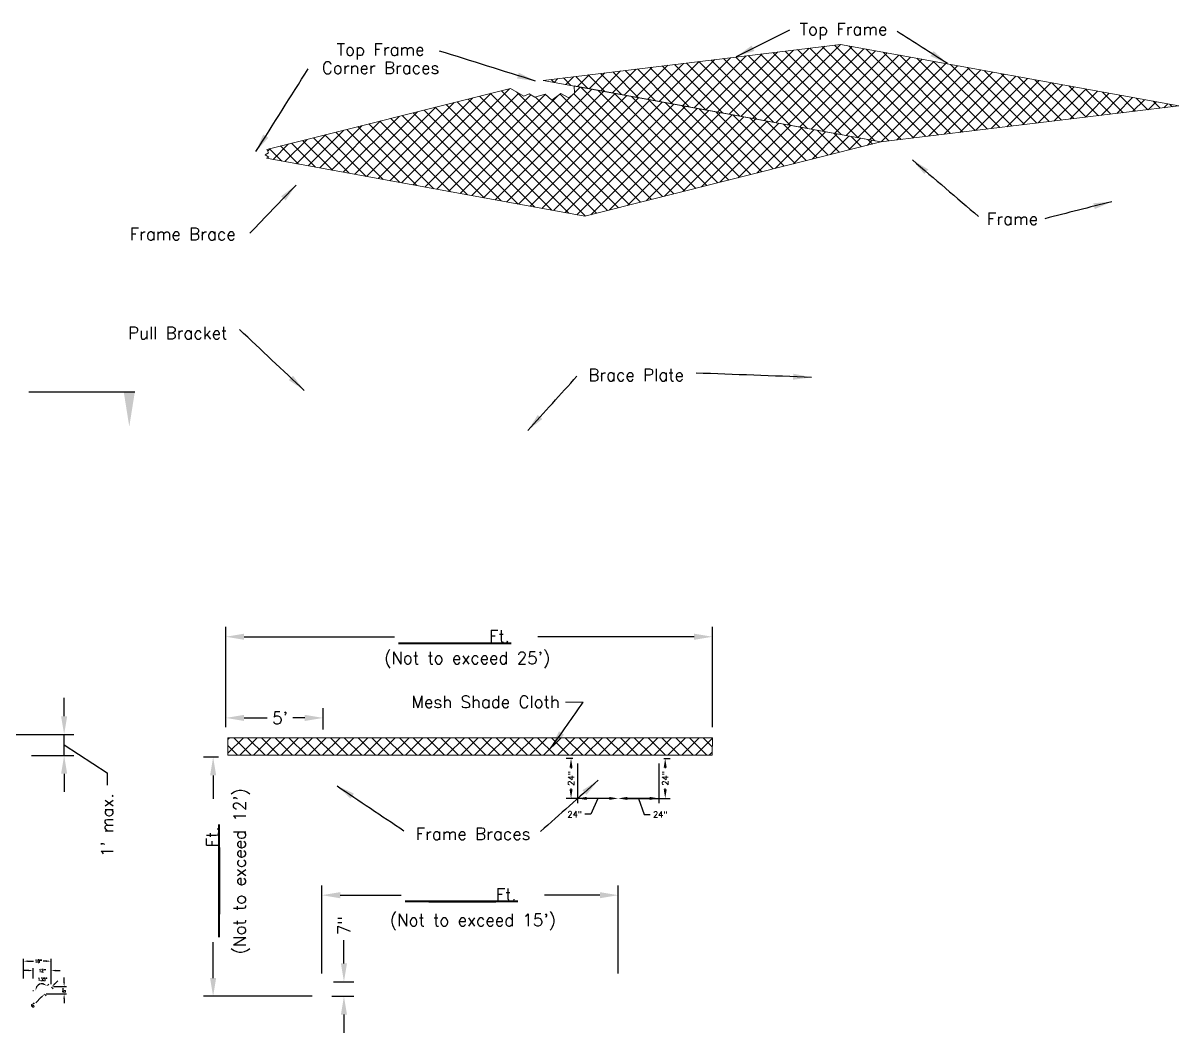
# Model space of a CAD drawing. Header units: feet. Extents: x -1041 to -841, y 1577 to 1639.
# Drawn here: x -990.2 to -931, y 1587.1 to 1638.9 of the extents above; entities that cross this region are included whole.
import ezdxf

# ---------------------------------------------------------------- set-up
doc = ezdxf.new("R2010")
doc.units = ezdxf.units.FT
doc.header["$MEASUREMENT"] = 0
for name, color, linetype, lineweight in [('1.Text.Dims.x002', 7, 'Continuous', 13), ('1.Text.Dims.x004', 7, 'Continuous', 13), ('1.Text.Dims.x008', 7, 'Continuous', 13), ('SHADE CLOTH', 7, 'Continuous', 0), ('Shade Cloth Hatch', 7, 'Continuous', 13)]:
    doc.layers.add(name, color=color, linetype=linetype, lineweight=lineweight)
doc.styles.add('002xB.NoteB', font='romans.shx', dxfattribs={"height": 0.156})
doc.styles.add('004xB.NoteB', font='romans.shx', dxfattribs={"height": 0.312})
doc.styles.add('008xB.NoteB', font='romans.shx', dxfattribs={"height": 0.624})
doc.dimstyles.new('002xB.Model', dxfattribs={"dimtxt": 0.156, "dimasz": 0.234, "dimexe": 0.125, "dimexo": 0.125, "dimgap": 0.078, "dimtad": 0, "dimdec": 4, "dimlfac": 12, "dimzin": 0, "dimdsep": 46, "dimlunit": 4, "dimtxsty": '002xB.NoteB', "dimcen": 0.234, "dimaunit": 1, "dimadec": 1, "dimazin": 0, "dimtfac": 1, "dimtdec": 4, "dimtofl": 0, "dimtmove": 0, "dimatfit": 3, "dimfxl": 0, "dimtolj": 1, "dimtzin": 0, "dimarcsym": 0})
doc.dimstyles.new('004xB.Model', dxfattribs={"dimtxt": 0.312, "dimasz": 0.468, "dimexe": 0.25, "dimexo": 0.25, "dimgap": 0.156, "dimtad": 0, "dimdec": 4, "dimzin": 0, "dimdsep": 46, "dimtxsty": '004xB.NoteB', "dimcen": 0.468, "dimadec": 0, "dimazin": 0, "dimtfac": 1, "dimtdec": 4, "dimtofl": 0, "dimtmove": 0, "dimatfit": 3, "dimfxl": 0, "dimtolj": 1, "dimtzin": 0, "dimarcsym": 0})
doc.dimstyles.new('008xB.Model', dxfattribs={"dimtxt": 0.624, "dimasz": 0.936, "dimexe": 0.5, "dimexo": 0.5, "dimgap": 0.312, "dimtad": 0, "dimdec": 4, "dimzin": 0, "dimdsep": 46, "dimtxsty": '008xB.NoteB', "dimcen": 0.936, "dimadec": 0, "dimazin": 0, "dimtfac": 1, "dimtdec": 4, "dimtofl": 0, "dimtmove": 0, "dimatfit": 3, "dimfxl": 0, "dimtolj": 1, "dimtzin": 0, "dimarcsym": 0})

# ---------------------------------------------------------------- blocks, each defined once
blk = doc.blocks.new('*D28')
at = {"layer": '1.Text.Dims.x002', "color": 0, "linetype": 'Continuous', "lineweight": -2}
for p, q in [((-990.184, 1589.932), (-990.184, 1590.945)), ((-989.95, 1590.82), (-989.665, 1590.82)), ((-989.005, 1590.82), (-989.168, 1590.82)), ((-988.771, 1589.643), (-988.771, 1590.945))]:
    blk.add_line(p, q, dxfattribs=at)
at = {"layer": '1.Text.Dims.x002', "color": 0, "linetype": 'Continuous'}
for points in [[(-989.95, 1590.859), (-989.95, 1590.781), (-990.184, 1590.82)], [(-989.005, 1590.859), (-989.005, 1590.781), (-988.771, 1590.82)]]:
    blk.add_solid(points, dxfattribs=at)
at = {"layer": 'Defpoints', "color": 0, "linetype": 'Continuous'}
for p in [(-990.184, 1590.82), (-990.184, 1589.807, -20.088), (-988.771, 1589.518, -4.921)]:
    blk.add_point(p, dxfattribs=at)
at = {"layer": '1.Text.Dims.x002', "color": 0, "linetype": 'Continuous', "lineweight": 13, "insert": (-989.416, 1590.82), "char_height": 0.156, "attachment_point": 5, "style": '002xB.NoteB'}
blk.add_mtext('\\A1;18"', dxfattribs=at)
blk = doc.blocks.new('*D32')
at = {"layer": '1.Text.Dims.x008', "color": 0, "linetype": 'Continuous', "lineweight": -2}
for p, q in [((-988.099, 1603.365), (-988.099, 1604.301)), ((-1010.954, 1602.429), (-987.599, 1602.429)), ((-988.099, 1601.357), (-988.099, 1602.429)), ((-988.099, 1601.893), (-985.898, 1600.461)), ((-989.769, 1601.357), (-987.599, 1601.357)), ((-988.099, 1600.421), (-988.099, 1599.485)), ((-985.898, 1600.461), (-985.898, 1599.837))]:
    blk.add_line(p, q, dxfattribs=at)
at = {"layer": '1.Text.Dims.x008', "color": 0, "linetype": 'Continuous'}
for points in [[(-988.255, 1603.365), (-987.943, 1603.365), (-988.099, 1602.429)], [(-988.255, 1600.421), (-987.943, 1600.421), (-988.099, 1601.357)]]:
    blk.add_solid(points, dxfattribs=at)
at = {"layer": 'Defpoints', "color": 0, "linetype": 'Continuous'}
for p in [(-1011.454, 1602.429, -24.911), (-988.099, 1602.429), (-990.269, 1601.357, -0.043)]:
    blk.add_point(p, dxfattribs=at)
at = {"layer": '1.Text.Dims.x008', "color": 0, "linetype": 'Continuous', "lineweight": 13, "insert": (-985.898, 1597.787), "char_height": 0.624, "attachment_point": 5, "rotation": 90, "style": '008xB.NoteB'}
blk.add_mtext("\\A1;1' max.", dxfattribs=at)
blk = doc.blocks.new('*D35')
at = {"layer": '1.Text.Dims.x002', "color": 0, "linetype": 'Continuous', "lineweight": -2}
for p, q in [((-989.918, 1590.341), (-990.152, 1590.341)), ((-989.684, 1589.932), (-989.684, 1590.466)), ((-988.771, 1589.643), (-988.771, 1590.466)), ((-988.537, 1590.341), (-988.303, 1590.341))]:
    blk.add_line(p, q, dxfattribs=at)
at = {"layer": '1.Text.Dims.x002', "color": 0, "linetype": 'Continuous'}
for points in [[(-989.918, 1590.38), (-989.918, 1590.302), (-989.684, 1590.341)], [(-988.537, 1590.38), (-988.537, 1590.302), (-988.771, 1590.341)]]:
    blk.add_solid(points, dxfattribs=at)
at = {"layer": 'Defpoints', "color": 0, "linetype": 'Continuous'}
for p in [(-988.771, 1590.341), (-989.684, 1589.807, -20.077), (-988.771, 1589.518, -4.921)]:
    blk.add_point(p, dxfattribs=at)
at = {"layer": '1.Text.Dims.x002', "color": 0, "linetype": 'Continuous', "lineweight": 13, "insert": (-989.219, 1590.341), "char_height": 0.156, "attachment_point": 5, "style": '002xB.NoteB'}
blk.add_mtext('\\A1;12"', dxfattribs=at)
blk = doc.blocks.new('*D34')
at = {"layer": '1.Text.Dims.x002', "color": 0, "linetype": 'Continuous', "lineweight": -2}
for p, q in [((-988.1, 1589.752), (-988.1, 1589.986)), ((-988.646, 1589.518), (-987.975, 1589.518)), ((-989.024, 1589.14), (-987.975, 1589.14)), ((-988.1, 1588.906), (-988.1, 1588.672))]:
    blk.add_line(p, q, dxfattribs=at)
at = {"layer": '1.Text.Dims.x002', "color": 0, "linetype": 'Continuous'}
for points in [[(-988.139, 1589.752), (-988.061, 1589.752), (-988.1, 1589.518)], [(-988.139, 1588.906), (-988.061, 1588.906), (-988.1, 1589.14)]]:
    blk.add_solid(points, dxfattribs=at)
at = {"layer": 'Defpoints', "color": 0, "linetype": 'Continuous'}
for p in [(-988.771, 1589.518, -20.088), (-988.1, 1589.518), (-989.149, 1589.14, -4.921)]:
    blk.add_point(p, dxfattribs=at)
at = {"layer": '1.Text.Dims.x002', "color": 0, "linetype": 'Continuous', "lineweight": 13, "insert": (-988.1, 1589.329), "char_height": 0.156, "attachment_point": 5, "rotation": 90, "style": '002xB.NoteB'}
blk.add_mtext('\\A1;6"', dxfattribs=at)
blk = doc.blocks.new('*D44')
at = {"layer": '1.Text.Dims.x008', "color": 0, "linetype": 'Continuous', "lineweight": -2}
for p, q in [((-973.775, 1590.706), (-973.775, 1591.901)), ((-974.317, 1589.77), (-973.275, 1589.77)), ((-974.4, 1589.021), (-973.275, 1589.021)), ((-973.775, 1588.085), (-973.775, 1587.149))]:
    blk.add_line(p, q, dxfattribs=at)
at = {"layer": '1.Text.Dims.x008', "color": 0, "linetype": 'Continuous'}
for points in [[(-973.931, 1590.706), (-973.619, 1590.706), (-973.775, 1589.77)], [(-973.931, 1588.085), (-973.619, 1588.085), (-973.775, 1589.021)]]:
    blk.add_solid(points, dxfattribs=at)
at = {"layer": 'Defpoints', "color": 0, "linetype": 'Continuous'}
for p in [(-974.817, 1589.77), (-973.775, 1589.77), (-974.9, 1589.021)]:
    blk.add_point(p, dxfattribs=at)
at = {"layer": '1.Text.Dims.x008', "color": 0, "linetype": 'Continuous', "lineweight": 13, "insert": (-973.775, 1592.644), "char_height": 0.624, "attachment_point": 5, "rotation": 90, "style": '008xB.NoteB'}
blk.add_mtext('\\A1;7"', dxfattribs=at)
blk = doc.blocks.new('*D43')
at = {"layer": '1.Text.Dims.x008', "color": 0, "linetype": 'Continuous', "lineweight": -2}
for p, q in [((-974.9, 1590.193), (-974.9, 1594.699)), ((-959.734, 1590.189), (-959.734, 1594.699)), ((-973.964, 1594.199), (-970.845, 1594.199)), ((-960.67, 1594.199), (-963.505, 1594.199))]:
    blk.add_line(p, q, dxfattribs=at)
at = {"layer": '1.Text.Dims.x008', "color": 0, "linetype": 'Continuous'}
for points in [[(-973.964, 1594.355), (-973.964, 1594.043), (-974.9, 1594.199)], [(-960.67, 1594.355), (-960.67, 1594.043), (-959.734, 1594.199)]]:
    blk.add_solid(points, dxfattribs=at)
at = {"layer": 'Defpoints', "color": 0, "linetype": 'Continuous'}
for p in [(-959.734, 1594.199), (-974.9, 1589.693), (-959.734, 1589.689)]:
    blk.add_point(p, dxfattribs=at)
at = {"layer": '1.Text.Dims.x008', "color": 0, "linetype": 'Continuous', "lineweight": 13, "insert": (-967.175, 1594.199), "char_height": 0.624, "attachment_point": 5, "style": '008xB.NoteB'}
blk.add_mtext('\\A1;________Ft.', dxfattribs=at)
blk = doc.blocks.new('*D38')
at = {"layer": '1.Text.Dims.x008', "color": 0, "linetype": 'Continuous', "lineweight": -2}
for p, q in [((-979.821, 1602.795), (-979.821, 1607.932)), ((-954.91, 1602.795), (-954.91, 1607.932)), ((-978.885, 1607.432), (-971.193, 1607.432)), ((-955.846, 1607.432), (-963.854, 1607.432))]:
    blk.add_line(p, q, dxfattribs=at)
at = {"layer": '1.Text.Dims.x008', "color": 0, "linetype": 'Continuous'}
for points in [[(-978.885, 1607.588), (-978.885, 1607.276), (-979.821, 1607.432)], [(-955.846, 1607.588), (-955.846, 1607.276), (-954.91, 1607.432)]]:
    blk.add_solid(points, dxfattribs=at)
at = {"layer": 'Defpoints', "color": 0, "linetype": 'Continuous'}
for p in [(-979.821, 1607.432), (-979.821, 1602.295), (-954.91, 1602.295)]:
    blk.add_point(p, dxfattribs=at)
at = {"layer": '1.Text.Dims.x008', "color": 0, "linetype": 'Continuous', "lineweight": 13, "insert": (-967.523, 1607.432), "char_height": 0.624, "attachment_point": 5, "style": '008xB.NoteB'}
blk.add_mtext('\\A1;________Ft.', dxfattribs=at)
blk = doc.blocks.new('*D37')
at = {"layer": '1.Text.Dims.x008', "color": 0, "linetype": 'Continuous', "lineweight": -2}
for p, q in [((-979.821, 1602.795), (-979.821, 1603.776)), ((-974.841, 1602.691), (-974.841, 1603.776)), ((-978.885, 1603.276), (-977.702, 1603.276)), ((-975.777, 1603.276), (-976.395, 1603.276))]:
    blk.add_line(p, q, dxfattribs=at)
at = {"layer": '1.Text.Dims.x008', "color": 0, "linetype": 'Continuous'}
for points in [[(-978.885, 1603.432), (-978.885, 1603.12), (-979.821, 1603.276)], [(-975.777, 1603.432), (-975.777, 1603.12), (-974.841, 1603.276)]]:
    blk.add_solid(points, dxfattribs=at)
at = {"layer": 'Defpoints', "color": 0, "linetype": 'Continuous'}
for p in [(-979.821, 1603.276), (-979.821, 1602.295), (-974.841, 1602.191)]:
    blk.add_point(p, dxfattribs=at)
at = {"layer": '1.Text.Dims.x008', "color": 0, "linetype": 'Continuous', "lineweight": 13, "insert": (-977.049, 1603.276), "char_height": 0.624, "attachment_point": 5, "style": '008xB.NoteB'}
blk.add_mtext("\\A1;5'", dxfattribs=at)
blk = doc.blocks.new('*D36')
at = {"layer": '1.Text.Dims.x008', "color": 0, "linetype": 'Continuous', "lineweight": -2}
for p, q in [((-980.193, 1601.265), (-980.972, 1601.265)), ((-980.472, 1600.329), (-980.472, 1599.141)), ((-980.472, 1589.957), (-980.472, 1591.802)), ((-975.402, 1589.021), (-980.972, 1589.021))]:
    blk.add_line(p, q, dxfattribs=at)
at = {"layer": '1.Text.Dims.x008', "color": 0, "linetype": 'Continuous'}
for points in [[(-980.628, 1600.329), (-980.316, 1600.329), (-980.472, 1601.265)], [(-980.628, 1589.957), (-980.316, 1589.957), (-980.472, 1589.021)]]:
    blk.add_solid(points, dxfattribs=at)
at = {"layer": 'Defpoints', "color": 0, "linetype": 'Continuous'}
for p in [(-980.472, 1601.265), (-979.693, 1601.265), (-974.902, 1589.021)]:
    blk.add_point(p, dxfattribs=at)
at = {"layer": '1.Text.Dims.x008', "color": 0, "linetype": 'Continuous', "lineweight": 13, "insert": (-980.472, 1595.472), "char_height": 0.624, "attachment_point": 5, "rotation": 90, "style": '008xB.NoteB'}
blk.add_mtext('\\A1;________Ft.', dxfattribs=at)
blk = doc.blocks.new('*D40')
at = {"layer": '1.Text.Dims.x004', "color": 0, "linetype": 'Continuous', "lineweight": -2}
for p, q in [((-961.814, 1600.947), (-961.814, 1598.904)), ((-960.195, 1599.154), (-961.346, 1599.154)), ((-960.77, 1599.154), (-961.128, 1598.34)), ((-961.128, 1598.34), (-961.44, 1598.34))]:
    blk.add_line(p, q, dxfattribs=at)
at = {"layer": '1.Text.Dims.x004', "color": 0, "linetype": 'Continuous'}
for points in [[(-961.346, 1599.232), (-961.346, 1599.076), (-961.814, 1599.154)], [(-960.195, 1599.232), (-960.195, 1599.076), (-959.727, 1599.154)]]:
    blk.add_solid(points, dxfattribs=at)
at = {"layer": 'Defpoints', "color": 0, "linetype": 'Continuous'}
for p in [(-961.814, 1601.197, 21.184), (-961.814, 1599.154), (-959.727, 1599.154)]:
    blk.add_point(p, dxfattribs=at)
at = {"layer": '1.Text.Dims.x004', "color": 0, "linetype": 'Continuous', "lineweight": 13, "insert": (-961.96, 1598.34), "char_height": 0.312, "attachment_point": 5, "style": '004xB.NoteB'}
blk.add_mtext('\\A1;24"', dxfattribs=at)
blk = doc.blocks.new('*D39')
at = {"layer": '1.Text.Dims.x004', "color": 0, "linetype": 'Continuous', "lineweight": -2}
for p, q in [((-962.064, 1601.197), (-962.397, 1601.197)), ((-962.147, 1600.729), (-962.147, 1600.694)), ((-962.147, 1599.622), (-962.147, 1599.654)), ((-959.977, 1599.154), (-962.397, 1599.154))]:
    blk.add_line(p, q, dxfattribs=at)
at = {"layer": '1.Text.Dims.x004', "color": 0, "linetype": 'Continuous'}
for points in [[(-962.225, 1600.729), (-962.069, 1600.729), (-962.147, 1601.197)], [(-962.225, 1599.622), (-962.069, 1599.622), (-962.147, 1599.154)]]:
    blk.add_solid(points, dxfattribs=at)
at = {"layer": 'Defpoints', "color": 0, "linetype": 'Continuous'}
for p in [(-961.814, 1601.197, 21.184), (-962.147, 1599.154), (-959.727, 1599.154)]:
    blk.add_point(p, dxfattribs=at)
at = {"layer": '1.Text.Dims.x004', "color": 0, "linetype": 'Continuous', "lineweight": 13, "insert": (-962.147, 1600.174), "char_height": 0.312, "attachment_point": 5, "rotation": 90, "style": '004xB.NoteB'}
blk.add_mtext('\\A1;24"', dxfattribs=at)
blk = doc.blocks.new('*D42')
at = {"layer": '1.Text.Dims.x004', "color": 0, "linetype": 'Continuous', "lineweight": -2}
for p, q in [((-957.398, 1601.198), (-957.076, 1601.198)), ((-957.326, 1600.73), (-957.326, 1600.7)), ((-957.326, 1599.622), (-957.326, 1599.66)), ((-959.477, 1599.154), (-957.076, 1599.154))]:
    blk.add_line(p, q, dxfattribs=at)
at = {"layer": '1.Text.Dims.x004', "color": 0, "linetype": 'Continuous'}
for points in [[(-957.404, 1600.73), (-957.248, 1600.73), (-957.326, 1601.198)], [(-957.404, 1599.622), (-957.248, 1599.622), (-957.326, 1599.154)]]:
    blk.add_solid(points, dxfattribs=at)
at = {"layer": 'Defpoints', "color": 0, "linetype": 'Continuous'}
for p in [(-957.648, 1601.198), (-957.326, 1601.198), (-959.727, 1599.154)]:
    blk.add_point(p, dxfattribs=at)
at = {"layer": '1.Text.Dims.x004', "color": 0, "linetype": 'Continuous', "lineweight": 13, "insert": (-957.326, 1600.18), "char_height": 0.312, "attachment_point": 5, "rotation": 90, "style": '004xB.NoteB'}
blk.add_mtext('\\A1;24"', dxfattribs=at)
blk = doc.blocks.new('*D41')
at = {"layer": '1.Text.Dims.x004', "color": 0, "linetype": 'Continuous', "lineweight": -2}
for p, q in [((-957.648, 1600.948), (-957.648, 1598.904)), ((-958.116, 1599.154), (-959.259, 1599.154)), ((-958.687, 1599.154), (-958.41, 1598.333)), ((-958.41, 1598.333), (-958.098, 1598.333))]:
    blk.add_line(p, q, dxfattribs=at)
at = {"layer": '1.Text.Dims.x004', "color": 0, "linetype": 'Continuous'}
for points in [[(-959.259, 1599.232), (-959.259, 1599.076), (-959.727, 1599.154)], [(-958.116, 1599.232), (-958.116, 1599.076), (-957.648, 1599.154)]]:
    blk.add_solid(points, dxfattribs=at)
at = {"layer": 'Defpoints', "color": 0, "linetype": 'Continuous'}
for p in [(-957.648, 1601.198), (-959.727, 1599.154), (-959.727, 1599.154)]:
    blk.add_point(p, dxfattribs=at)
at = {"layer": '1.Text.Dims.x004', "color": 0, "linetype": 'Continuous', "lineweight": 13, "insert": (-957.578, 1598.333), "char_height": 0.312, "attachment_point": 5, "style": '004xB.NoteB'}
blk.add_mtext('\\A1;24"', dxfattribs=at)
blk = doc.blocks.new('*D52')
at = {"layer": '1.Text.Dims.x002', "color": 0, "lineweight": -2}
for p, q in [((-988.745, 1589.486), (-988.661, 1589.403)), ((-988.584, 1589.656), (-988.418, 1589.822)), ((-989.268, 1588.972), (-989.545, 1588.695)), ((-989.098, 1589.133), (-989.014, 1589.049))]:
    blk.add_line(p, q, dxfattribs=at)
at = {"layer": '1.Text.Dims.x002', "color": 0}
for points in [[(-988.611, 1589.684), (-988.556, 1589.629), (-988.749, 1589.491)], [(-989.296, 1588.999), (-989.24, 1588.944), (-989.103, 1589.137)]]:
    blk.add_solid(points, dxfattribs=at)
at = {"layer": 'Defpoints', "color": 0}
for p in [(-988.833, 1589.575, 15.083), (-988.749, 1589.491), (-989.186, 1589.221, 15.083)]:
    blk.add_point(p, dxfattribs=at)
at = {"layer": '1.Text.Dims.x002', "color": 0, "insert": (-989.673, 1588.567), "char_height": 0.156, "attachment_point": 5, "rotation": 45, "style": '002xB.NoteB'}
blk.add_mtext('\\A1;6"', dxfattribs=at)
blk = doc.blocks.new('*D53')
at = {"layer": '1.Text.Dims.x002', "color": 0, "lineweight": -2}
for p, q in [((-988.953, 1589.572), (-988.878, 1589.647)), ((-989.662, 1589.307), (-989.699, 1589.307))]:
    blk.add_line(p, q, dxfattribs=at)
blk.add_arc((-989.218, 1589.307), 0.356, 83.40107, 141.59893, dxfattribs=at)
at = {"layer": '1.Text.Dims.x002', "color": 0}
for points in [[(-989.46, 1589.515), (-989.534, 1589.541), (-989.574, 1589.307)], [(-989.16, 1589.696), (-989.194, 1589.625), (-988.966, 1589.559)]]:
    blk.add_solid(points, dxfattribs=at)
at = {"layer": 'Defpoints', "color": 0}
for p in [(-989.47, 1589.559), (-989.041, 1589.484, 10.246), (-989.537, 1589.307, 10.246), (-989.218, 1589.307, 10.246), (-989.218, 1589.307, 10.246)]:
    blk.add_point(p, dxfattribs=at)
at = {"layer": '1.Text.Dims.x002', "color": 0, "insert": (-989.209, 1589.893), "char_height": 0.156, "attachment_point": 5, "style": '002xB.NoteB'}
blk.add_mtext('\\A1;135°', dxfattribs=at)

msp = doc.modelspace()

# ---------------------------------------------------------------- hatches: boundary and pattern name
at = {"layer": 'Shade Cloth Hatch', "linetype": 'Continuous'}
h = msp.add_hatch(dxfattribs=at)
h.set_pattern_fill('ANSI37', color=256, scale=4, style=0)
h.set_pattern_definition([(45, (4.30396, 3.81674), (-0.35355339, 0.35355339), []), (135, (4.30396, 3.81674), (-0.35355339, -0.35355339), [])])
h.paths.add_polyline_path([(-963.5794878, 1635.9196972), (-946.2817651, 1632.7696923), (-931.0277657, 1634.6074607), (-948.3600264, 1637.7588583)])
at = {"layer": 'Shade Cloth Hatch'}
h = msp.add_hatch(dxfattribs=at)
h.set_pattern_fill('ANSI37', color=256, scale=4, style=0)
h.set_pattern_definition([(45, (0, -1.36684), (-0.35355339, 0.35355339), []), (135, (0, -1.36684), (-0.35355339, -0.35355339), [])])
h.paths.add_polyline_path([(-977.7393384, 1631.931842), (-961.4445651, 1628.9648666), (-946.2817651, 1632.7696923), (-961.9943685, 1635.6307218), (-961.9656031, 1635.2605441), (-962.2568692, 1635.0293629), (-962.6708157, 1635.2466549), (-963.1268583, 1634.9102026), (-963.4776598, 1635.2186175), (-963.9968465, 1635.0574007), (-964.2915205, 1635.2256269), (-964.5651457, 1635.1134759), (-965.2450774, 1635.5031748), (-977.7135702, 1632.3872771), (-977.6357613, 1632.2063915), (-977.806702, 1632.1088028), (-977.6113407, 1631.986817)])
at = {"layer": 'Shade Cloth Hatch', "lineweight": 13}
h = msp.add_hatch(dxfattribs=at)
h.set_pattern_fill('ANSI37', scale=4, style=0)
h.set_pattern_definition([(45, (1.9399, 16.32935), (-0.35355339, 0.35355339), []), (135, (1.9399, 16.32935), (-0.35355339, -0.35355339), [])])
h.paths.add_polyline_path([(-954.917535, 1601.3688877), (-954.9098005, 1602.2638355), (-959.5968504, 1602.2638355), (-959.6801837, 1602.2638355), (-959.763517, 1602.2638355), (-974.8468504, 1602.2638355), (-979.7164772, 1602.2638355), (-979.7169273, 1602.2638394), (-979.724662, 1601.3688877)])

# ---------------------------------------------------------------- linework, layer by layer
at = {"layer": '1.Text.Dims.x008', "color": 7, "linetype": 'Continuous', "lineweight": 30}
msp.add_line((-989.9131304, 1619.977321), (-984.4777122, 1619.977321), dxfattribs=at)
at = {"layer": '1.Text.Dims.x008', "lineweight": 40}
for p, q in [((-970.9838122, 1607.1069939), (-965.2062296, 1607.1069939)), ((-980.154923, 1592.0414926), (-980.154923, 1597.8190752)), ((-970.6455956, 1593.8891367), (-964.868013, 1593.8891367))]:
    msp.add_line(p, q, dxfattribs=at)
at = {"layer": '1.Text.Dims.x008', "color": 7, "linetype": 'Continuous', "lineweight": 13}
msp.add_line((-961.5222161, 1604.0778588), (-962.4341298, 1604.0778588), dxfattribs=at)
at = {"layer": '1.Text.Dims.x008', "color": 7, "linetype": 'Continuous', "lineweight": 30}
msp.add_solid([(-984.4777122, 1619.977321), (-984.7637122, 1618.189821), (-985.0497122, 1619.977321)], dxfattribs=at)
at = {"layer": 'SHADE CLOTH', "color": 7, "linetype": 'Continuous', "lineweight": 13}
for points in [[(-963.5794878, 1635.9196972), (-946.2817651, 1632.7696923), (-931.0277657, 1634.6074607), (-948.3600264, 1637.7588583)], [(-977.7393384, 1631.931842), (-961.4445651, 1628.9648666), (-946.2817651, 1632.7696923), (-961.9943685, 1635.6307218), (-961.9656031, 1635.2605441), (-962.2568692, 1635.0293629), (-962.6708157, 1635.2466549), (-963.1268583, 1634.9102026), (-963.4776598, 1635.2186175), (-963.9968465, 1635.0574007), (-964.2915205, 1635.2256269), (-964.5651457, 1635.1134759), (-965.2450774, 1635.5031748), (-977.7135702, 1632.3872771), (-977.6357613, 1632.2063915), (-977.806702, 1632.1088028), (-977.6113407, 1631.986817)]]:
    msp.add_lwpolyline(points, close=True, dxfattribs=at)
at = {"layer": 'SHADE CLOTH', "color": 7, "lineweight": 13, "flags": 128}
msp.add_lwpolyline([(-954.917535, 1601.3688877), (-954.9098005, 1602.2638355), (-959.5968504, 1602.2638355), (-959.6801837, 1602.2638355), (-959.763517, 1602.2638355), (-974.8468504, 1602.2638355), (-979.7164772, 1602.2638355), (-979.7169273, 1602.2638394), (-979.724662, 1601.3688877)], close=True, dxfattribs=at)

# ---------------------------------------------------------------- texts
at = {"layer": '1.Text.Dims.x008', "color": 7, "lineweight": 13, "char_height": 0.624, "attachment_point": 5, "line_spacing_factor": 0.900706, "style": '008xB.NoteB'}
for s, insert, width in [('Top Frame', (-948.1946909, 1638.4342872), 5.992495095), ('Top Frame Corner Braces', (-971.8951679, 1637.030904), 6.919816792), ('Frame Brace', (-982.0312691, 1628.0515257), 6.200449069)]:
    msp.add_mtext(s, dxfattribs=dict(at, insert=insert, width=width))
at = {"layer": '1.Text.Dims.x008', "color": 7, "lineweight": 13, "char_height": 0.624, "line_spacing_factor": 0.900706, "style": '008xB.NoteB'}
for s, insert, attachment_point in [('Frame', (-939.5459696, 1628.8258759), 5), ('Pull Bracket', (-982.2882611, 1622.9829462), 5), ('Brace Plate', (-958.814708, 1620.837719), 5), ('Mesh Shade Cloth', (-962.7242748, 1604.0963058), 6), ('Frame Braces', (-967.1628935, 1597.342332), 5)]:
    msp.add_mtext(s, dxfattribs=dict(at, insert=insert, attachment_point=attachment_point))
at = {"layer": '1.Text.Dims.x008', "color": 7, "linetype": 'Continuous', "lineweight": 13, "char_height": 0.624, "attachment_point": 5, "style": '008xB.NoteB'}
for s, insert, width in [("(Not to exceed 25')", (-967.466654, 1606.2436724), 12.008620365), ("(Not to exceed 15')", (-967.1751068, 1592.8234532), 10.4)]:
    msp.add_mtext(s, dxfattribs=dict(at, insert=insert, width=width))
at = {"layer": '1.Text.Dims.x008', "color": 7, "linetype": 'Continuous', "lineweight": 13, "insert": (-979.0113084, 1595.4287817), "char_height": 0.624, "width": 10.661736918, "attachment_point": 5, "rotation": 89.999998465, "style": '008xB.NoteB'}
msp.add_mtext("(Not to exceed 12')", dxfattribs=at)

# ---------------------------------------------------------------- dimensions: what is measured, and where the dimension line sits
at = {"layer": '1.Text.Dims.x002', "color": 7, "linetype": 'Continuous', "lineweight": 13}
for base, p1, p2, angle, text, picture, middle in [((-990.1835033, 1590.8203877, -20.0877448), (-988.7710324, 1589.5183014, -25.008823), (-990.1835033, 1589.8070069, -40.1754897), 180, '18"', '*D28', (-989.4164131, 1590.8203877, -20.0877448)), ((-988.0999462, 1589.5183014, -20.0877448), (-989.1489935, 1589.1403402, -25.008823), (-988.7710324, 1589.5183014, -40.1754897), 90, '6"', '*D34', (-988.0999462, 1589.3293208, -20.0877448))]:
    dim = msp.add_linear_dim(base=base, p1=p1, p2=p2, angle=angle, text=text, dimstyle='002xB.Model', dxfattribs=at)
    dim.commit()
    dim.dimension.update_dxf_attribs({"geometry": picture, "text_midpoint": middle, "dimtype": 160})
dim = msp.add_linear_dim(base=(-988.7710324, 1590.3412377, -20.0877448), p1=(-989.6835033, 1589.8070069, -40.165073), p2=(-988.7710324, 1589.5183014, -25.008823), text='12"', dimstyle='002xB.Model', dxfattribs=at)
dim.commit()
dim.dimension.update_dxf_attribs({"geometry": '*D35', "text_midpoint": (-989.2189294, 1590.3412377, -20.0877448), "dimtype": 160})
at = {"layer": '1.Text.Dims.x002'}
dim = msp.add_angular_dim_2l(base=(-989.4695879, 1589.5585656), line1=((-989.2180291, 1589.3070069, -9.8421563), (-989.5366864, 1589.3070069, -9.8421563)), line2=((-989.2180291, 1589.3070069, -9.8421563), (-989.0412524, 1589.4837836, -9.8421563)), dimstyle='002xB.Model', override={"dimadec": 0, "dimtmove": 1}, dxfattribs=at)
dim.commit()
dim.dimension.update_dxf_attribs({"geometry": '*D53', "text_midpoint": (-989.2091388, 1589.8931906, -20.0877448), "dimtype": 162})
dim = msp.add_linear_dim(base=(-988.7490003, 1589.4909315, -20.0877448), p1=(-989.1864439, 1589.2212683, -5.0044115), p2=(-988.8328905, 1589.5748217, -5.0044115), angle=45, dimstyle='002xB.Model', dxfattribs=at)
dim.commit()
dim.dimension.update_dxf_attribs({"geometry": '*D52', "text_midpoint": (-989.6732094, 1588.5667223, -20.0877448), "dimtype": 161})
at = {"layer": '1.Text.Dims.x004', "color": 7, "linetype": 'Continuous', "lineweight": 13}
for base, p1, p2, angle, picture, middle in [((-962.1474551, 1599.1538775, -21.1843776), (-961.8135801, 1601.197441), (-959.7270096, 1599.1538775, -21.1843776), 270, '*D39', (-962.1474551, 1600.1744571, -21.1843776)), ((-957.3258189, 1601.1979116, -21.1843776), (-959.7270096, 1599.1538775, -21.1843776), (-957.6475628, 1601.1979116, -21.1843776), 90, '*D42', (-957.3258189, 1600.1801297, -21.1843776))]:
    dim = msp.add_linear_dim(base=base, p1=p1, p2=p2, angle=angle, text='24"', dimstyle='004xB.Model', dxfattribs=at)
    dim.commit()
    dim.dimension.update_dxf_attribs({"geometry": picture, "text_midpoint": middle, "dimtype": 160})
for base, p1, p2, picture, middle in [((-961.8135801, 1599.1538775, -21.1843776), (-959.7270096, 1599.1538775, -21.1843776), (-961.8135801, 1601.197441), '*D40', (-961.5962636, 1598.3396419, -21.1843776)), ((-959.7270096, 1599.1538775, -21.1843776), (-957.6475628, 1601.1979116, -21.1843776), (-959.7270096, 1599.1538775, -21.1843776), '*D41', (-957.9415553, 1598.3330054, -21.1843776))]:
    dim = msp.add_linear_dim(base=base, p1=p1, p2=p2, angle=180, text='24"', dimstyle='004xB.Model', override={"dimtmove": 1}, dxfattribs=at)
    dim.commit()
    dim.dimension.update_dxf_attribs({"geometry": picture, "text_midpoint": middle, "dimtype": 160})
at = {"layer": '1.Text.Dims.x008', "color": 7, "linetype": 'Continuous', "lineweight": 13}
for base, p1, p2, angle, text, picture, middle in [((-979.821271, 1607.4322922), (-954.9099804, 1602.2949304), (-979.821271, 1602.294926), 180, '________Ft.', '*D38', (-967.5233084, 1607.4322922)), ((-979.821271, 1603.2758271), (-974.8406432, 1602.1910652), (-979.821271, 1602.2949136), 180, "5'", '*D37', (-977.0487601, 1603.2758271)), ((-980.4723253, 1601.264721), (-974.9016952, 1589.0207333), (-979.693305, 1601.264721), 90, '________Ft.', '*D36', (-980.4723253, 1595.471737)), ((-973.7753669, 1589.7697653), (-974.8997916, 1589.0208146), (-974.8165306, 1589.7697653), 90, '7"', '*D44', (-973.7753669, 1592.6441406))]:
    dim = msp.add_linear_dim(base=base, p1=p1, p2=p2, angle=angle, text=text, dimstyle='008xB.Model', dxfattribs=at)
    dim.commit()
    dim.dimension.update_dxf_attribs({"geometry": picture, "text_midpoint": middle, "dimtype": 160})
dim = msp.add_linear_dim(base=(-988.0988347, 1602.4294688), p1=(-990.2687022, 1601.3572266, -0.0428164), p2=(-1011.4541532, 1602.4294688, -24.9106615), angle=90, text="1' max.", dimstyle='008xB.Model', override={"dimtmove": 1}, dxfattribs=at)
dim.commit()
dim.dimension.update_dxf_attribs({"geometry": '*D32', "text_midpoint": (-985.8980652, 1599.5248171), "dimtype": 160})
dim = msp.add_linear_dim(base=(-959.7339321, 1594.1987055), p1=(-974.8995303, 1589.6926001), p2=(-959.7339321, 1589.6894577), text='________Ft.', dimstyle='008xB.Model', dxfattribs=at)
dim.commit()
dim.dimension.update_dxf_attribs({"geometry": '*D43', "text_midpoint": (-967.1751068, 1594.1987055), "dimtype": 160})

# ---------------------------------------------------------------- leaders
at = {"layer": '1.Text.Dims.x008', "color": 7, "linetype": 'Continuous', "lineweight": 13, "path_type": 1}
for points, override in [([(-953.6683364, 1637.1445138), (-950.9503027, 1638.5047264)], {"dimgap": 0, "dimtad": 0, "dimclrd": 0, "dimlwd": 65534}), ([(-942.8791496, 1636.7859973), (-945.4495954, 1638.4278628)], {"dimgap": 0, "dimtad": 0, "dimclrd": 0, "dimlwd": 65534}), ([(-963.9755772, 1635.8841179), (-968.8738389, 1637.4203856)], {"dimgap": 0, "dimtad": 0, "dimclrd": 0, "dimlwd": 65534}), ([(-978.2777105, 1632.2740823), (-975.608354, 1636.5094988)], {"dimgap": 0, "dimtad": 0, "dimclrd": 0, "dimlwd": 65534}), ([(-944.6719604, 1631.8496559), (-941.2815945, 1628.9480468)], {"dimgap": 0, "dimtad": 0, "dimclrd": 0, "dimlwd": 65534}), ([(-976.2278423, 1630.5528975), (-978.5878312, 1628.09262)], {"dimgap": 0, "dimtad": 0, "dimclrd": 0, "dimlwd": 65534}), ([(-934.4645612, 1629.7078029), (-937.886083, 1628.8359235)], {"dimgap": 0, "dimtad": 0, "dimclrd": 0, "dimlwd": 65534}), ([(-975.8087425, 1620.0426996), (-979.1154826, 1623.1564255)], {"dimgap": 0, "dimtad": 0, "dimclrd": 0, "dimlwd": 65534}), ([(-964.3641162, 1617.990082), (-961.8460216, 1620.7698792)], {"dimgap": 0, "dimtad": 0, "dimclrd": 0, "dimlwd": 65534}), ([(-949.8390551, 1620.7116415), (-955.7476203, 1620.9306856)], {"dimgap": 0, "dimtad": 0, "dimclrd": 0, "dimlwd": 65534}), ([(-963.1776899, 1601.7371508), (-961.5222161, 1604.0778588)], {"dimgap": 0, "dimtad": 0, "dimclrd": 0, "dimlwd": 65534}), ([(-960.7592539, 1600.0800454), (-963.7042001, 1597.462955)], {"dimgap": 0, "dimtad": 0, "dimclrd": 0, "dimlwd": 65534}), ([(-974.1229944, 1599.7957357), (-970.7071565, 1597.5025604)], {"dimgap": 0, "dimclrd": 0, "dimlwd": 65534})]:
    msp.add_leader(points, dimstyle='008xB.Model', override=override, dxfattribs=at)

doc.saveas('drawing.dxf')
